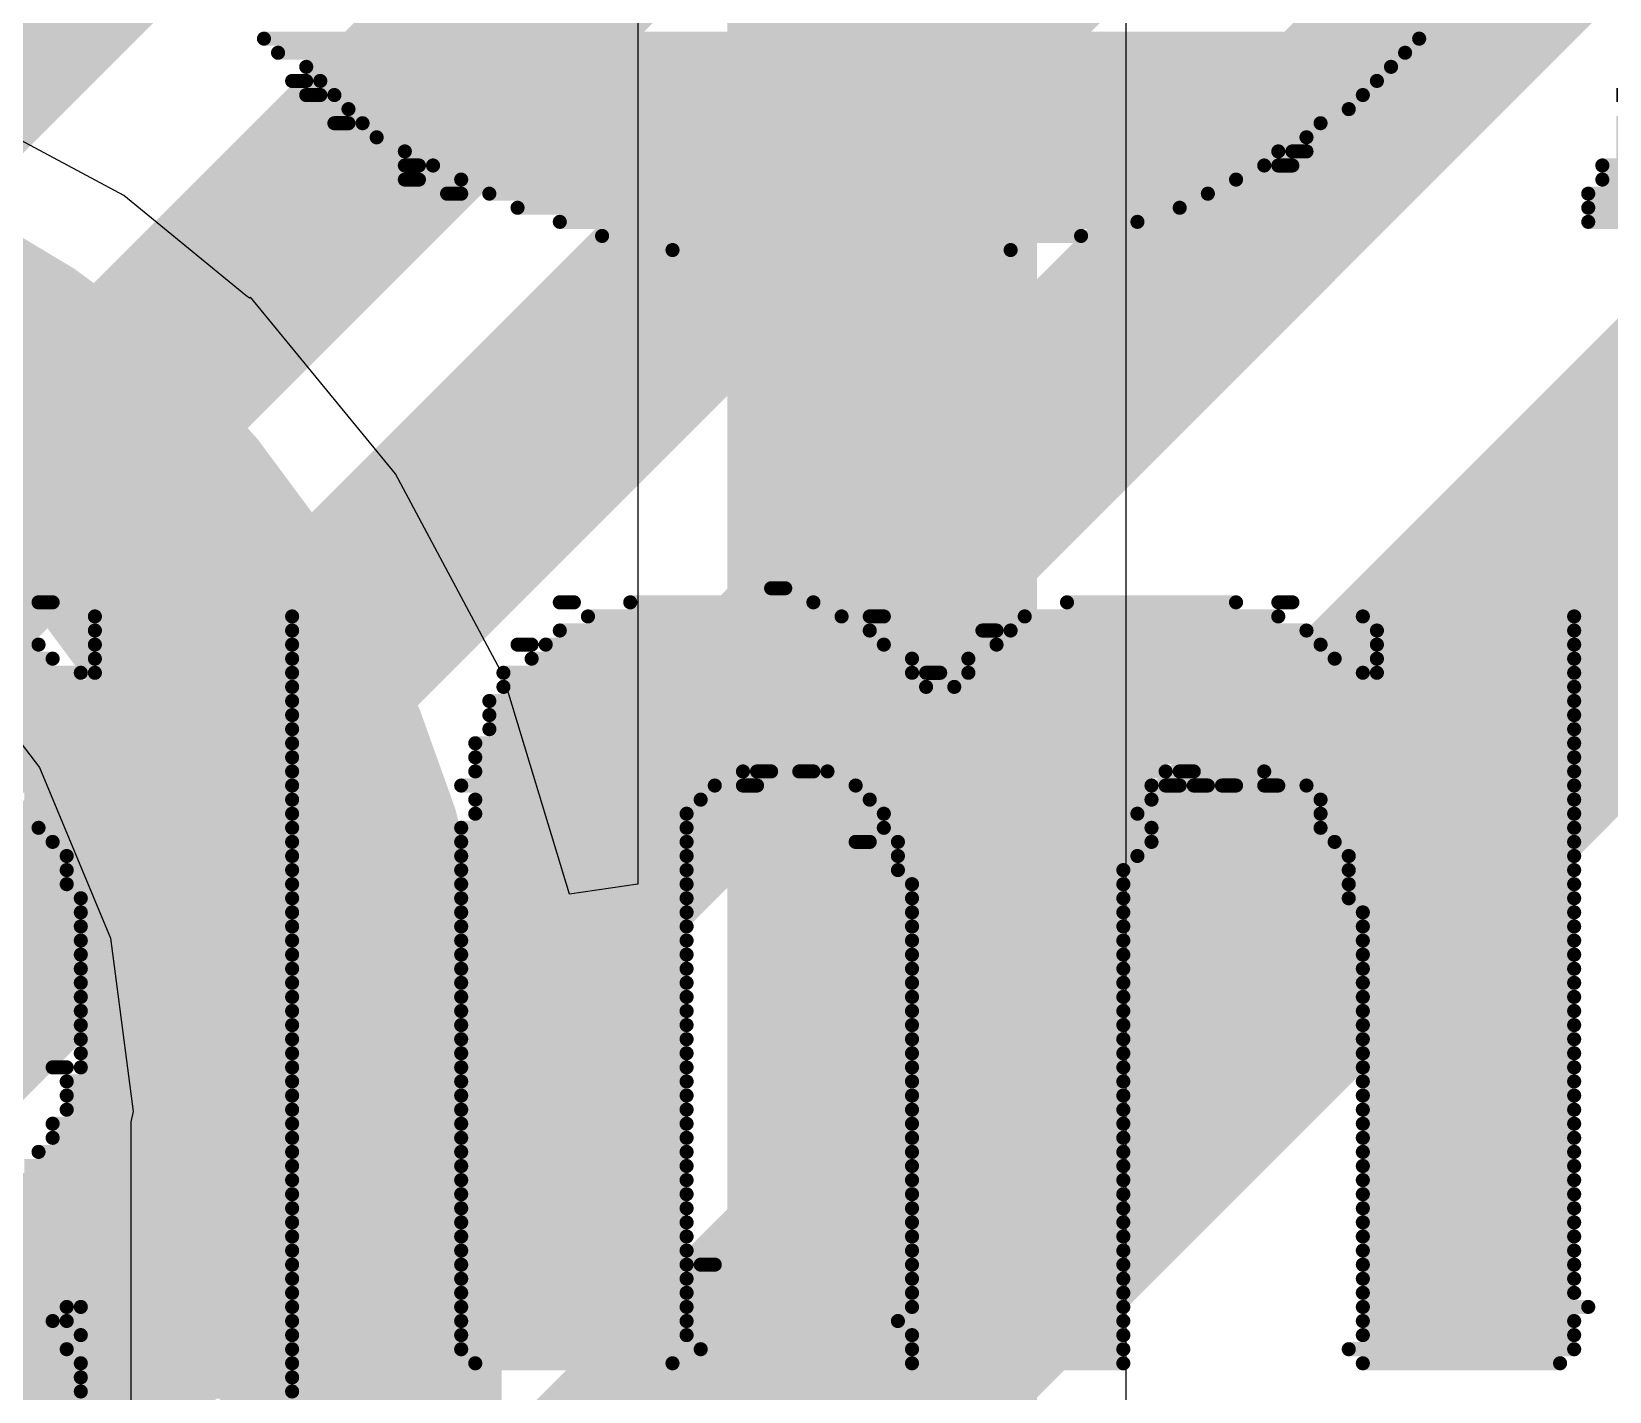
# Model space of a CAD drawing. Header units: inches. Extents: x -0.9 to 13.3, y -2.2 to 2.7.
# Drawn here: x 0.9619 to 1.0739, y -0.496 to -0.3995 of the extents above; entities that cross this region are included whole.
import ezdxf

# ---------------------------------------------------------------- set-up
doc = ezdxf.new("R2010")
doc.units = ezdxf.units.IN
doc.header["$MEASUREMENT"] = 0
for name, color, linetype in [('Board Outline', 216, 'Continuous'), ('Bottom Layer', 5, 'Continuous'), ('Bottom Overlay', 54, 'Continuous'), ('Dimension', 6, 'Continuous'), ('Top Layer', 1, 'Continuous')]:
    doc.layers.add(name, color=color, linetype=linetype)

msp = doc.modelspace()

# ---------------------------------------------------------------- linework, layer by layer
at = {"layer": 'Board Outline', "const_width": 0.01}
msp.add_lwpolyline([(1.99867, 0.21567, -1.122171), (-0.01159, -1.51329)], format="xyb", dxfattribs=at)
at = {"layer": 'Bottom Layer'}
for points, const_width in [([(0.70852, -0.6858), (1.20009, -0.19424)], 0.015), ([(0.83381, -0.52506), (1.16426, -0.19461)], 0.015), ([(0.75238, -0.67369), (1.19605, -0.23002)], 0.015), ([(0.81257, -0.64843), (1.19717, -0.26382)], 0.015), ([(0.85663, -0.65544), (1.23373, -0.27834)], 0.025)]:
    msp.add_lwpolyline(points, dxfattribs=dict(at, const_width=const_width))
at = {"layer": 'Bottom Overlay', "const_width": 0.001}
for points in [[(0.9784, -0.40005), (1.0604, -0.40005)], [(0.9794, -0.40105), (1.0594, -0.40105)], [(0.9814, -0.40205), (1.0584, -0.40205)], [(0.9804, -0.40305), (0.9814, -0.40305)], [(0.9824, -0.40305), (1.0574, -0.40305)], [(0.9814, -0.40405), (0.9824, -0.40405)], [(0.9834, -0.40405), (1.0564, -0.40405)], [(1.0744, -0.40405), (1.0754, -0.40405)], [(0.9844, -0.40505), (1.0554, -0.40505)], [(0.9834, -0.40605), (0.9844, -0.40605)], [(0.9854, -0.40605), (1.0534, -0.40605)], [(0.9864, -0.40705), (1.0524, -0.40705)], [(1.0744, -0.40605), (1.1214, -0.40605)], [(1.0744, -0.40705), (1.1194, -0.40705)], [(0.9884, -0.40805), (1.0504, -0.40805)], [(1.0514, -0.40805), (1.0524, -0.40805)], [(1.0744, -0.40805), (1.1194, -0.40805)], [(0.9884, -0.40905), (0.9894, -0.40905)], [(0.9904, -0.40905), (1.0494, -0.40905)], [(1.0504, -0.40905), (1.0514, -0.40905)], [(1.0734, -0.40905), (1.1184, -0.40905)], [(0.9884, -0.41005), (0.9894, -0.41005)], [(0.9924, -0.41005), (1.0474, -0.41005)], [(1.0734, -0.41005), (1.1194, -0.41005)], [(0.9914, -0.41105), (0.9924, -0.41105)], [(0.9944, -0.41105), (1.0454, -0.41105)], [(1.0724, -0.41105), (1.1174, -0.41105)], [(0.9964, -0.41205), (1.0434, -0.41205)], [(1.0724, -0.41205), (1.1174, -0.41205)], [(0.9994, -0.41305), (1.0404, -0.41305)], [(1.0724, -0.41305), (1.1164, -0.41305)], [(1.0024, -0.41405), (1.0364, -0.41405)], [(1.0074, -0.41505), (1.0314, -0.41505)], [(1.0144, -0.43905), (1.0154, -0.43905)], [(0.9624, -0.44005), (0.9634, -0.44005)], [(0.9994, -0.44005), (1.0004, -0.44005)], [(1.0044, -0.44005), (1.0174, -0.44005)], [(1.0354, -0.44005), (1.0474, -0.44005)], [(1.0504, -0.44005), (1.0514, -0.44005)], [(0.9664, -0.44105), (0.9804, -0.44105)], [(1.0014, -0.44105), (1.0194, -0.44105)], [(1.0214, -0.44105), (1.0224, -0.44105)], [(1.0324, -0.44105), (1.0504, -0.44105)], [(1.0564, -0.44105), (1.0714, -0.44105)], [(0.9664, -0.44205), (0.9804, -0.44205)], [(0.9994, -0.44205), (1.0214, -0.44205)], [(1.0294, -0.44205), (1.0304, -0.44205)], [(1.0314, -0.44205), (1.0524, -0.44205)], [(1.0574, -0.44205), (1.0714, -0.44205)], [(0.9384, -0.44305), (0.9624, -0.44305)], [(0.9664, -0.44305), (0.9804, -0.44305)], [(0.9964, -0.44305), (0.9974, -0.44305)], [(0.9984, -0.44305), (1.0224, -0.44305)], [(1.0304, -0.44305), (1.0534, -0.44305)], [(1.0574, -0.44305), (1.0714, -0.44305)], [(0.9364, -0.44505), (0.9654, -0.44505)], [(0.9374, -0.44405), (0.9634, -0.44405)], [(0.9664, -0.44405), (0.9804, -0.44405)], [(0.9664, -0.44505), (0.9804, -0.44505)], [(0.9954, -0.44505), (1.0244, -0.44505)], [(0.9974, -0.44405), (1.0244, -0.44405)], [(1.0254, -0.44505), (1.0264, -0.44505)], [(1.0284, -0.44405), (1.0544, -0.44405)], [(1.0284, -0.44505), (1.0564, -0.44505)], [(1.0574, -0.44405), (1.0714, -0.44405)], [(1.0574, -0.44505), (1.0714, -0.44505)], [(0.9354, -0.44605), (0.9804, -0.44605)], [(0.9954, -0.44605), (1.0254, -0.44605)], [(1.0274, -0.44605), (1.0714, -0.44605)], [(0.9344, -0.44705), (0.9804, -0.44705)], [(0.9944, -0.44705), (1.0714, -0.44705)], [(0.9334, -0.44805), (0.9804, -0.44805)], [(0.9944, -0.44805), (1.0714, -0.44805)], [(0.9324, -0.44905), (0.9804, -0.44905)], [(0.9944, -0.44905), (1.0714, -0.44905)], [(0.9324, -0.45005), (0.9804, -0.45005)], [(0.9934, -0.45005), (1.0714, -0.45005)], [(0.9314, -0.45105), (0.9804, -0.45105)], [(0.9934, -0.45105), (1.0714, -0.45105)], [(0.9574, -0.45205), (0.9804, -0.45205)], [(0.9934, -0.45205), (1.0124, -0.45205)], [(1.0134, -0.45205), (1.0144, -0.45205)], [(1.0164, -0.45205), (1.0174, -0.45205)], [(1.0184, -0.45205), (1.0424, -0.45205)], [(1.0434, -0.45205), (1.0444, -0.45205)], [(1.0494, -0.45205), (1.0714, -0.45205)], [(0.9594, -0.45305), (0.9804, -0.45305)], [(0.9614, -0.45405), (0.9804, -0.45405)], [(0.9924, -0.45305), (1.0104, -0.45305)], [(0.9934, -0.45405), (1.0094, -0.45405)], [(1.0124, -0.45305), (1.0134, -0.45305)], [(1.0204, -0.45305), (1.0414, -0.45305)], [(1.0214, -0.45405), (1.0414, -0.45405)], [(1.0424, -0.45305), (1.0434, -0.45305)], [(1.0444, -0.45305), (1.0454, -0.45305)], [(1.0464, -0.45305), (1.0474, -0.45305)], [(1.0494, -0.45305), (1.0504, -0.45305)], [(1.0524, -0.45305), (1.0714, -0.45305)], [(1.0534, -0.45405), (1.0714, -0.45405)], [(0.9614, -0.45505), (0.9804, -0.45505)], [(0.9934, -0.45505), (1.0084, -0.45505)], [(1.0224, -0.45505), (1.0404, -0.45505)], [(1.0534, -0.45505), (1.0714, -0.45505)], [(0.9624, -0.45605), (0.9804, -0.45605)], [(0.9924, -0.45605), (1.0084, -0.45605)], [(1.0224, -0.45605), (1.0414, -0.45605)], [(1.0534, -0.45605), (1.0714, -0.45605)], [(0.9634, -0.45705), (0.9804, -0.45705)], [(0.9924, -0.45705), (1.0084, -0.45705)], [(1.0204, -0.45705), (1.0214, -0.45705)], [(1.0234, -0.45705), (1.0414, -0.45705)], [(1.0544, -0.45705), (1.0714, -0.45705)], [(0.9644, -0.45805), (0.9804, -0.45805)], [(0.9924, -0.45805), (1.0084, -0.45805)], [(1.0234, -0.45805), (1.0404, -0.45805)], [(1.0554, -0.45805), (1.0714, -0.45805)], [(0.9644, -0.45905), (0.9804, -0.45905)], [(0.9924, -0.45905), (1.0084, -0.45905)], [(1.0234, -0.45905), (1.0394, -0.45905)], [(1.0554, -0.45905), (1.0714, -0.45905)], [(0.9644, -0.46005), (0.9804, -0.46005)], [(0.9924, -0.46005), (1.0084, -0.46005)], [(1.0244, -0.46005), (1.0394, -0.46005)], [(1.0554, -0.46005), (1.0714, -0.46005)], [(0.9654, -0.46105), (0.9804, -0.46105)], [(0.9924, -0.46105), (1.0084, -0.46105)], [(1.0244, -0.46105), (1.0394, -0.46105)], [(1.0554, -0.46105), (1.0714, -0.46105)], [(0.9654, -0.46205), (0.9804, -0.46205)], [(0.9654, -0.46305), (0.9804, -0.46305)], [(0.9924, -0.46205), (1.0084, -0.46205)], [(0.9924, -0.46305), (1.0084, -0.46305)], [(1.0244, -0.46205), (1.0394, -0.46205)], [(1.0244, -0.46305), (1.0394, -0.46305)], [(1.0564, -0.46205), (1.0714, -0.46205)], [(1.0564, -0.46305), (1.0714, -0.46305)], [(0.9654, -0.46405), (0.9804, -0.46405)], [(0.9924, -0.46405), (1.0084, -0.46405)], [(1.0244, -0.46405), (1.0394, -0.46405)], [(1.0564, -0.46405), (1.0714, -0.46405)], [(0.9654, -0.46505), (0.9804, -0.46505)], [(0.9924, -0.46505), (1.0084, -0.46505)], [(1.0244, -0.46505), (1.0394, -0.46505)], [(1.0564, -0.46505), (1.0714, -0.46505)], [(0.9654, -0.46605), (0.9804, -0.46605)], [(0.9924, -0.46605), (1.0084, -0.46605)], [(1.0244, -0.46605), (1.0394, -0.46605)], [(1.0564, -0.46605), (1.0714, -0.46605)], [(0.9654, -0.46705), (0.9804, -0.46705)], [(0.9924, -0.46705), (1.0084, -0.46705)], [(1.0244, -0.46705), (1.0394, -0.46705)], [(1.0564, -0.46705), (1.0714, -0.46705)], [(0.9654, -0.46805), (0.9804, -0.46805)], [(0.9924, -0.46805), (1.0084, -0.46805)], [(1.0244, -0.46805), (1.0394, -0.46805)], [(1.0564, -0.46805), (1.0714, -0.46805)], [(0.9654, -0.46905), (0.9804, -0.46905)], [(0.9924, -0.46905), (1.0084, -0.46905)], [(1.0244, -0.46905), (1.0394, -0.46905)], [(1.0564, -0.46905), (1.0714, -0.46905)], [(0.9654, -0.47005), (0.9804, -0.47005)], [(0.9924, -0.47005), (1.0084, -0.47005)], [(1.0244, -0.47005), (1.0394, -0.47005)], [(1.0564, -0.47005), (1.0714, -0.47005)], [(0.9654, -0.47105), (0.9804, -0.47105)], [(0.9924, -0.47105), (1.0084, -0.47105)], [(1.0244, -0.47105), (1.0394, -0.47105)], [(1.0564, -0.47105), (1.0714, -0.47105)], [(0.9634, -0.47305), (0.9644, -0.47305)], [(0.9654, -0.47205), (0.9804, -0.47205)], [(0.9654, -0.47305), (0.9804, -0.47305)], [(0.9924, -0.47205), (1.0084, -0.47205)], [(0.9924, -0.47305), (1.0084, -0.47305)], [(1.0244, -0.47205), (1.0394, -0.47205)], [(1.0244, -0.47305), (1.0394, -0.47305)], [(1.0564, -0.47205), (1.0714, -0.47205)], [(1.0564, -0.47305), (1.0714, -0.47305)], [(0.9644, -0.47405), (0.9804, -0.47405)], [(0.9924, -0.47405), (1.0084, -0.47405)], [(1.0244, -0.47405), (1.0394, -0.47405)], [(1.0564, -0.47405), (1.0714, -0.47405)], [(0.9644, -0.47505), (0.9804, -0.47505)], [(0.9924, -0.47505), (1.0084, -0.47505)], [(1.0244, -0.47505), (1.0394, -0.47505)], [(1.0564, -0.47505), (1.0714, -0.47505)], [(0.9644, -0.47605), (0.9804, -0.47605)], [(0.9924, -0.47605), (1.0084, -0.47605)], [(1.0244, -0.47605), (1.0394, -0.47605)], [(1.0564, -0.47605), (1.0714, -0.47605)], [(0.9634, -0.47705), (0.9804, -0.47705)], [(0.9924, -0.47705), (1.0084, -0.47705)], [(1.0244, -0.47705), (1.0394, -0.47705)], [(1.0564, -0.47705), (1.0714, -0.47705)], [(0.9634, -0.47805), (0.9804, -0.47805)], [(0.9924, -0.47805), (1.0084, -0.47805)], [(1.0244, -0.47805), (1.0394, -0.47805)], [(1.0564, -0.47805), (1.0714, -0.47805)], [(0.9624, -0.47905), (0.9804, -0.47905)], [(0.9924, -0.47905), (1.0084, -0.47905)], [(1.0244, -0.47905), (1.0394, -0.47905)], [(1.0564, -0.47905), (1.0714, -0.47905)], [(0.9614, -0.48005), (0.9804, -0.48005)], [(0.9924, -0.48005), (1.0084, -0.48005)], [(1.0244, -0.48005), (1.0394, -0.48005)], [(1.0564, -0.48005), (1.0714, -0.48005)], [(0.9584, -0.48205), (0.9804, -0.48205)], [(0.9604, -0.48105), (0.9804, -0.48105)], [(0.9924, -0.48105), (1.0084, -0.48105)], [(0.9924, -0.48205), (1.0084, -0.48205)], [(1.0244, -0.48105), (1.0394, -0.48105)], [(1.0244, -0.48205), (1.0394, -0.48205)], [(1.0564, -0.48105), (1.0714, -0.48105)], [(1.0564, -0.48205), (1.0714, -0.48205)], [(0.9314, -0.48305), (0.9804, -0.48305)], [(0.9924, -0.48305), (1.0084, -0.48305)], [(1.0244, -0.48305), (1.0394, -0.48305)], [(1.0564, -0.48305), (1.0714, -0.48305)], [(0.9324, -0.48405), (0.9804, -0.48405)], [(0.9924, -0.48405), (1.0084, -0.48405)], [(1.0244, -0.48405), (1.0394, -0.48405)], [(1.0564, -0.48405), (1.0714, -0.48405)], [(0.9324, -0.48505), (0.9804, -0.48505)], [(0.9924, -0.48505), (1.0084, -0.48505)], [(1.0244, -0.48505), (1.0394, -0.48505)], [(1.0564, -0.48505), (1.0714, -0.48505)], [(0.9334, -0.48605), (0.9804, -0.48605)], [(0.9924, -0.48605), (1.0084, -0.48605)], [(1.0244, -0.48605), (1.0394, -0.48605)], [(1.0564, -0.48605), (1.0714, -0.48605)], [(0.9334, -0.48705), (0.9804, -0.48705)], [(0.9924, -0.48705), (1.0084, -0.48705)], [(1.0094, -0.48705), (1.0104, -0.48705)], [(1.0244, -0.48705), (1.0394, -0.48705)], [(1.0564, -0.48705), (1.0714, -0.48705)], [(0.9344, -0.48805), (0.9804, -0.48805)], [(0.9924, -0.48805), (1.0084, -0.48805)], [(1.0244, -0.48805), (1.0394, -0.48805)], [(1.0564, -0.48805), (1.0714, -0.48805)], [(0.9364, -0.48905), (0.9804, -0.48905)], [(0.9924, -0.48905), (1.0084, -0.48905)], [(1.0244, -0.48905), (1.0394, -0.48905)], [(1.0564, -0.48905), (1.0714, -0.48905)], [(0.9354, -0.49005), (0.9644, -0.49005)], [(0.9384, -0.49105), (0.9634, -0.49105)], [(0.9644, -0.49105), (0.9804, -0.49105)], [(0.9654, -0.49005), (0.9804, -0.49005)], [(0.9924, -0.49005), (1.0084, -0.49005)], [(0.9924, -0.49105), (1.0084, -0.49105)], [(1.0234, -0.49105), (1.0394, -0.49105)], [(1.0244, -0.49005), (1.0394, -0.49005)], [(1.0564, -0.49005), (1.0724, -0.49005)], [(1.0564, -0.49105), (1.0714, -0.49105)], [(0.9654, -0.49205), (0.9804, -0.49205)], [(0.9924, -0.49205), (1.0084, -0.49205)], [(1.0244, -0.49205), (1.0394, -0.49205)], [(1.0564, -0.49205), (1.0714, -0.49205)], [(0.9644, -0.49305), (0.9804, -0.49305)], [(0.9924, -0.49305), (1.0094, -0.49305)], [(1.0244, -0.49305), (1.0394, -0.49305)], [(1.0554, -0.49305), (1.0714, -0.49305)], [(0.9654, -0.49405), (0.9804, -0.49405)], [(0.9934, -0.49405), (1.0074, -0.49405)], [(1.0244, -0.49405), (1.0394, -0.49405)], [(1.0564, -0.49405), (1.0704, -0.49405)], [(0.9654, -0.49505), (0.9804, -0.49505)], [(0.9654, -0.49605), (0.9804, -0.49605)]]:
    msp.add_lwpolyline(points, dxfattribs=at)
at = {"layer": 'Bottom Overlay', "const_width": 0.0005}
for points in [[(0.97815, -0.40005, 1), (0.97865, -0.40005, 1)], [(1.06015, -0.40005, 1), (1.06065, -0.40005, 1)], [(0.97915, -0.40105, 1), (0.97965, -0.40105, 1)], [(1.05915, -0.40105, 1), (1.05965, -0.40105, 1)], [(0.98115, -0.40205, 1), (0.98165, -0.40205, 1)], [(1.05815, -0.40205, 1), (1.05865, -0.40205, 1)], [(0.98015, -0.40305, 1), (0.98065, -0.40305, 1)], [(0.98115, -0.40305, 1), (0.98165, -0.40305, 1)], [(0.98215, -0.40305, 1), (0.98265, -0.40305, 1)], [(1.05715, -0.40305, 1), (1.05765, -0.40305, 1)], [(0.98115, -0.40405, 1), (0.98165, -0.40405, 1)], [(0.98215, -0.40405, 1), (0.98265, -0.40405, 1)], [(0.98315, -0.40405, 1), (0.98365, -0.40405, 1)], [(1.05615, -0.40405, 1), (1.05665, -0.40405, 1)], [(0.98415, -0.40505, 1), (0.98465, -0.40505, 1)], [(1.05515, -0.40505, 1), (1.05565, -0.40505, 1)], [(0.98315, -0.40605, 1), (0.98365, -0.40605, 1)], [(0.98415, -0.40605, 1), (0.98465, -0.40605, 1)], [(0.98515, -0.40605, 1), (0.98565, -0.40605, 1)], [(0.98615, -0.40705, 1), (0.98665, -0.40705, 1)], [(1.05215, -0.40705, 1), (1.05265, -0.40705, 1)], [(1.05315, -0.40605, 1), (1.05365, -0.40605, 1)], [(0.98815, -0.40805, 1), (0.98865, -0.40805, 1)], [(1.05015, -0.40805, 1), (1.05065, -0.40805, 1)], [(1.05115, -0.40805, 1), (1.05165, -0.40805, 1)], [(1.05215, -0.40805, 1), (1.05265, -0.40805, 1)], [(0.98815, -0.40905, 1), (0.98865, -0.40905, 1)], [(0.98915, -0.40905, 1), (0.98965, -0.40905, 1)], [(0.99015, -0.40905, 1), (0.99065, -0.40905, 1)], [(1.04915, -0.40905, 1), (1.04965, -0.40905, 1)], [(1.05015, -0.40905, 1), (1.05065, -0.40905, 1)], [(1.05115, -0.40905, 1), (1.05165, -0.40905, 1)], [(1.07315, -0.40905, 1), (1.07365, -0.40905, 1)], [(0.98815, -0.41005, 1), (0.98865, -0.41005, 1)], [(0.98915, -0.41005, 1), (0.98965, -0.41005, 1)], [(0.99215, -0.41005, 1), (0.99265, -0.41005, 1)], [(1.04715, -0.41005, 1), (1.04765, -0.41005, 1)], [(1.07315, -0.41005, 1), (1.07365, -0.41005, 1)], [(0.99115, -0.41105, 1), (0.99165, -0.41105, 1)], [(0.99215, -0.41105, 1), (0.99265, -0.41105, 1)], [(0.99415, -0.41105, 1), (0.99465, -0.41105, 1)], [(1.04515, -0.41105, 1), (1.04565, -0.41105, 1)], [(1.07215, -0.41105, 1), (1.07265, -0.41105, 1)], [(0.99615, -0.41205, 1), (0.99665, -0.41205, 1)], [(1.04315, -0.41205, 1), (1.04365, -0.41205, 1)], [(1.07215, -0.41205, 1), (1.07265, -0.41205, 1)], [(0.99915, -0.41305, 1), (0.99965, -0.41305, 1)], [(1.04015, -0.41305, 1), (1.04065, -0.41305, 1)], [(1.07215, -0.41305, 1), (1.07265, -0.41305, 1)], [(1.00215, -0.41405, 1), (1.00265, -0.41405, 1)], [(1.03615, -0.41405, 1), (1.03665, -0.41405, 1)], [(1.00715, -0.41505, 1), (1.00765, -0.41505, 1)], [(1.03115, -0.41505, 1), (1.03165, -0.41505, 1)], [(1.01415, -0.43905, 1), (1.01465, -0.43905, 1)], [(1.01515, -0.43905, 1), (1.01565, -0.43905, 1)], [(0.96215, -0.44005, 1), (0.96265, -0.44005, 1)], [(0.96315, -0.44005, 1), (0.96365, -0.44005, 1)], [(0.99915, -0.44005, 1), (0.99965, -0.44005, 1)], [(1.00015, -0.44005, 1), (1.00065, -0.44005, 1)], [(1.00415, -0.44005, 1), (1.00465, -0.44005, 1)], [(1.01715, -0.44005, 1), (1.01765, -0.44005, 1)], [(1.03515, -0.44005, 1), (1.03565, -0.44005, 1)], [(1.04715, -0.44005, 1), (1.04765, -0.44005, 1)], [(1.05015, -0.44005, 1), (1.05065, -0.44005, 1)], [(1.05115, -0.44005, 1), (1.05165, -0.44005, 1)], [(0.96615, -0.44105, 1), (0.96665, -0.44105, 1)], [(0.98015, -0.44105, 1), (0.98065, -0.44105, 1)], [(1.00115, -0.44105, 1), (1.00165, -0.44105, 1)], [(1.01915, -0.44105, 1), (1.01965, -0.44105, 1)], [(1.02115, -0.44105, 1), (1.02165, -0.44105, 1)], [(1.02215, -0.44105, 1), (1.02265, -0.44105, 1)], [(1.03215, -0.44105, 1), (1.03265, -0.44105, 1)], [(1.05015, -0.44105, 1), (1.05065, -0.44105, 1)], [(1.05615, -0.44105, 1), (1.05665, -0.44105, 1)], [(1.07115, -0.44105, 1), (1.07165, -0.44105, 1)], [(0.96615, -0.44205, 1), (0.96665, -0.44205, 1)], [(0.98015, -0.44205, 1), (0.98065, -0.44205, 1)], [(0.99915, -0.44205, 1), (0.99965, -0.44205, 1)], [(1.02115, -0.44205, 1), (1.02165, -0.44205, 1)], [(1.02915, -0.44205, 1), (1.02965, -0.44205, 1)], [(1.03015, -0.44205, 1), (1.03065, -0.44205, 1)], [(1.03115, -0.44205, 1), (1.03165, -0.44205, 1)], [(1.05215, -0.44205, 1), (1.05265, -0.44205, 1)], [(1.05715, -0.44205, 1), (1.05765, -0.44205, 1)], [(1.07115, -0.44205, 1), (1.07165, -0.44205, 1)], [(0.96215, -0.44305, 1), (0.96265, -0.44305, 1)], [(0.96615, -0.44305, 1), (0.96665, -0.44305, 1)], [(0.98015, -0.44305, 1), (0.98065, -0.44305, 1)], [(0.99615, -0.44305, 1), (0.99665, -0.44305, 1)], [(0.99715, -0.44305, 1), (0.99765, -0.44305, 1)], [(0.99815, -0.44305, 1), (0.99865, -0.44305, 1)], [(1.02215, -0.44305, 1), (1.02265, -0.44305, 1)], [(1.03015, -0.44305, 1), (1.03065, -0.44305, 1)], [(1.05315, -0.44305, 1), (1.05365, -0.44305, 1)], [(1.05715, -0.44305, 1), (1.05765, -0.44305, 1)], [(1.07115, -0.44305, 1), (1.07165, -0.44305, 1)], [(0.96315, -0.44405, 1), (0.96365, -0.44405, 1)], [(0.96515, -0.44505, 1), (0.96565, -0.44505, 1)], [(0.96615, -0.44405, 1), (0.96665, -0.44405, 1)], [(0.96615, -0.44505, 1), (0.96665, -0.44505, 1)], [(0.98015, -0.44405, 1), (0.98065, -0.44405, 1)], [(0.98015, -0.44505, 1), (0.98065, -0.44505, 1)], [(0.99515, -0.44505, 1), (0.99565, -0.44505, 1)], [(0.99715, -0.44405, 1), (0.99765, -0.44405, 1)], [(1.02415, -0.44405, 1), (1.02465, -0.44405, 1)], [(1.02415, -0.44505, 1), (1.02465, -0.44505, 1)], [(1.02515, -0.44505, 1), (1.02565, -0.44505, 1)], [(1.02615, -0.44505, 1), (1.02665, -0.44505, 1)], [(1.02815, -0.44405, 1), (1.02865, -0.44405, 1)], [(1.02815, -0.44505, 1), (1.02865, -0.44505, 1)], [(1.05415, -0.44405, 1), (1.05465, -0.44405, 1)], [(1.05615, -0.44505, 1), (1.05665, -0.44505, 1)], [(1.05715, -0.44405, 1), (1.05765, -0.44405, 1)], [(1.05715, -0.44505, 1), (1.05765, -0.44505, 1)], [(1.07115, -0.44405, 1), (1.07165, -0.44405, 1)], [(1.07115, -0.44505, 1), (1.07165, -0.44505, 1)], [(0.98015, -0.44605, 1), (0.98065, -0.44605, 1)], [(0.99515, -0.44605, 1), (0.99565, -0.44605, 1)], [(1.02515, -0.44605, 1), (1.02565, -0.44605, 1)], [(1.02715, -0.44605, 1), (1.02765, -0.44605, 1)], [(1.07115, -0.44605, 1), (1.07165, -0.44605, 1)], [(0.98015, -0.44705, 1), (0.98065, -0.44705, 1)], [(0.99415, -0.44705, 1), (0.99465, -0.44705, 1)], [(1.07115, -0.44705, 1), (1.07165, -0.44705, 1)], [(0.98015, -0.44805, 1), (0.98065, -0.44805, 1)], [(0.99415, -0.44805, 1), (0.99465, -0.44805, 1)], [(1.07115, -0.44805, 1), (1.07165, -0.44805, 1)], [(0.98015, -0.44905, 1), (0.98065, -0.44905, 1)], [(0.99415, -0.44905, 1), (0.99465, -0.44905, 1)], [(1.07115, -0.44905, 1), (1.07165, -0.44905, 1)], [(0.98015, -0.45005, 1), (0.98065, -0.45005, 1)], [(0.99315, -0.45005, 1), (0.99365, -0.45005, 1)], [(1.07115, -0.45005, 1), (1.07165, -0.45005, 1)], [(0.98015, -0.45105, 1), (0.98065, -0.45105, 1)], [(0.99315, -0.45105, 1), (0.99365, -0.45105, 1)], [(1.07115, -0.45105, 1), (1.07165, -0.45105, 1)], [(0.98015, -0.45205, 1), (0.98065, -0.45205, 1)], [(0.99315, -0.45205, 1), (0.99365, -0.45205, 1)], [(1.01215, -0.45205, 1), (1.01265, -0.45205, 1)], [(1.01315, -0.45205, 1), (1.01365, -0.45205, 1)], [(1.01415, -0.45205, 1), (1.01465, -0.45205, 1)], [(1.01615, -0.45205, 1), (1.01665, -0.45205, 1)], [(1.01715, -0.45205, 1), (1.01765, -0.45205, 1)], [(1.01815, -0.45205, 1), (1.01865, -0.45205, 1)], [(1.04215, -0.45205, 1), (1.04265, -0.45205, 1)], [(1.04315, -0.45205, 1), (1.04365, -0.45205, 1)], [(1.04415, -0.45205, 1), (1.04465, -0.45205, 1)], [(1.04915, -0.45205, 1), (1.04965, -0.45205, 1)], [(1.07115, -0.45205, 1), (1.07165, -0.45205, 1)], [(0.98015, -0.45305, 1), (0.98065, -0.45305, 1)], [(0.98015, -0.45405, 1), (0.98065, -0.45405, 1)], [(0.99215, -0.45305, 1), (0.99265, -0.45305, 1)], [(0.99315, -0.45405, 1), (0.99365, -0.45405, 1)], [(1.00915, -0.45405, 1), (1.00965, -0.45405, 1)], [(1.01015, -0.45305, 1), (1.01065, -0.45305, 1)], [(1.01215, -0.45305, 1), (1.01265, -0.45305, 1)], [(1.01315, -0.45305, 1), (1.01365, -0.45305, 1)], [(1.02015, -0.45305, 1), (1.02065, -0.45305, 1)], [(1.02115, -0.45405, 1), (1.02165, -0.45405, 1)], [(1.04115, -0.45305, 1), (1.04165, -0.45305, 1)], [(1.04115, -0.45405, 1), (1.04165, -0.45405, 1)], [(1.04215, -0.45305, 1), (1.04265, -0.45305, 1)], [(1.04315, -0.45305, 1), (1.04365, -0.45305, 1)], [(1.04415, -0.45305, 1), (1.04465, -0.45305, 1)], [(1.04515, -0.45305, 1), (1.04565, -0.45305, 1)], [(1.04615, -0.45305, 1), (1.04665, -0.45305, 1)], [(1.04715, -0.45305, 1), (1.04765, -0.45305, 1)], [(1.04915, -0.45305, 1), (1.04965, -0.45305, 1)], [(1.05015, -0.45305, 1), (1.05065, -0.45305, 1)], [(1.05215, -0.45305, 1), (1.05265, -0.45305, 1)], [(1.05315, -0.45405, 1), (1.05365, -0.45405, 1)], [(1.07115, -0.45305, 1), (1.07165, -0.45305, 1)], [(1.07115, -0.45405, 1), (1.07165, -0.45405, 1)], [(0.98015, -0.45505, 1), (0.98065, -0.45505, 1)], [(0.99315, -0.45505, 1), (0.99365, -0.45505, 1)], [(1.00815, -0.45505, 1), (1.00865, -0.45505, 1)], [(1.02215, -0.45505, 1), (1.02265, -0.45505, 1)], [(1.04015, -0.45505, 1), (1.04065, -0.45505, 1)], [(1.05315, -0.45505, 1), (1.05365, -0.45505, 1)], [(1.07115, -0.45505, 1), (1.07165, -0.45505, 1)], [(0.96215, -0.45605, 1), (0.96265, -0.45605, 1)], [(0.98015, -0.45605, 1), (0.98065, -0.45605, 1)], [(0.99215, -0.45605, 1), (0.99265, -0.45605, 1)], [(1.00815, -0.45605, 1), (1.00865, -0.45605, 1)], [(1.02215, -0.45605, 1), (1.02265, -0.45605, 1)], [(1.04115, -0.45605, 1), (1.04165, -0.45605, 1)], [(1.05315, -0.45605, 1), (1.05365, -0.45605, 1)], [(1.07115, -0.45605, 1), (1.07165, -0.45605, 1)], [(0.96315, -0.45705, 1), (0.96365, -0.45705, 1)], [(0.98015, -0.45705, 1), (0.98065, -0.45705, 1)], [(0.99215, -0.45705, 1), (0.99265, -0.45705, 1)], [(1.00815, -0.45705, 1), (1.00865, -0.45705, 1)], [(1.02015, -0.45705, 1), (1.02065, -0.45705, 1)], [(1.02115, -0.45705, 1), (1.02165, -0.45705, 1)], [(1.02315, -0.45705, 1), (1.02365, -0.45705, 1)], [(1.04115, -0.45705, 1), (1.04165, -0.45705, 1)], [(1.05415, -0.45705, 1), (1.05465, -0.45705, 1)], [(1.07115, -0.45705, 1), (1.07165, -0.45705, 1)], [(0.96415, -0.45805, 1), (0.96465, -0.45805, 1)], [(0.98015, -0.45805, 1), (0.98065, -0.45805, 1)], [(0.99215, -0.45805, 1), (0.99265, -0.45805, 1)], [(1.00815, -0.45805, 1), (1.00865, -0.45805, 1)], [(1.02315, -0.45805, 1), (1.02365, -0.45805, 1)], [(1.04015, -0.45805, 1), (1.04065, -0.45805, 1)], [(1.05515, -0.45805, 1), (1.05565, -0.45805, 1)], [(1.07115, -0.45805, 1), (1.07165, -0.45805, 1)], [(0.96415, -0.45905, 1), (0.96465, -0.45905, 1)], [(0.98015, -0.45905, 1), (0.98065, -0.45905, 1)], [(0.99215, -0.45905, 1), (0.99265, -0.45905, 1)], [(1.00815, -0.45905, 1), (1.00865, -0.45905, 1)], [(1.02315, -0.45905, 1), (1.02365, -0.45905, 1)], [(1.03915, -0.45905, 1), (1.03965, -0.45905, 1)], [(1.05515, -0.45905, 1), (1.05565, -0.45905, 1)], [(1.07115, -0.45905, 1), (1.07165, -0.45905, 1)], [(0.96415, -0.46005, 1), (0.96465, -0.46005, 1)], [(0.98015, -0.46005, 1), (0.98065, -0.46005, 1)], [(0.99215, -0.46005, 1), (0.99265, -0.46005, 1)], [(1.00815, -0.46005, 1), (1.00865, -0.46005, 1)], [(1.02415, -0.46005, 1), (1.02465, -0.46005, 1)], [(1.03915, -0.46005, 1), (1.03965, -0.46005, 1)], [(1.05515, -0.46005, 1), (1.05565, -0.46005, 1)], [(1.07115, -0.46005, 1), (1.07165, -0.46005, 1)], [(0.96515, -0.46105, 1), (0.96565, -0.46105, 1)], [(0.98015, -0.46105, 1), (0.98065, -0.46105, 1)], [(0.99215, -0.46105, 1), (0.99265, -0.46105, 1)], [(1.00815, -0.46105, 1), (1.00865, -0.46105, 1)], [(1.02415, -0.46105, 1), (1.02465, -0.46105, 1)], [(1.03915, -0.46105, 1), (1.03965, -0.46105, 1)], [(1.05515, -0.46105, 1), (1.05565, -0.46105, 1)], [(1.07115, -0.46105, 1), (1.07165, -0.46105, 1)], [(0.96515, -0.46205, 1), (0.96565, -0.46205, 1)], [(0.96515, -0.46305, 1), (0.96565, -0.46305, 1)], [(0.98015, -0.46205, 1), (0.98065, -0.46205, 1)], [(0.98015, -0.46305, 1), (0.98065, -0.46305, 1)], [(0.99215, -0.46205, 1), (0.99265, -0.46205, 1)], [(0.99215, -0.46305, 1), (0.99265, -0.46305, 1)], [(1.00815, -0.46205, 1), (1.00865, -0.46205, 1)], [(1.00815, -0.46305, 1), (1.00865, -0.46305, 1)], [(1.02415, -0.46205, 1), (1.02465, -0.46205, 1)], [(1.02415, -0.46305, 1), (1.02465, -0.46305, 1)], [(1.03915, -0.46205, 1), (1.03965, -0.46205, 1)], [(1.03915, -0.46305, 1), (1.03965, -0.46305, 1)], [(1.05615, -0.46205, 1), (1.05665, -0.46205, 1)], [(1.05615, -0.46305, 1), (1.05665, -0.46305, 1)], [(1.07115, -0.46205, 1), (1.07165, -0.46205, 1)], [(1.07115, -0.46305, 1), (1.07165, -0.46305, 1)], [(0.96515, -0.46405, 1), (0.96565, -0.46405, 1)], [(0.98015, -0.46405, 1), (0.98065, -0.46405, 1)], [(0.99215, -0.46405, 1), (0.99265, -0.46405, 1)], [(1.00815, -0.46405, 1), (1.00865, -0.46405, 1)], [(1.02415, -0.46405, 1), (1.02465, -0.46405, 1)], [(1.03915, -0.46405, 1), (1.03965, -0.46405, 1)], [(1.05615, -0.46405, 1), (1.05665, -0.46405, 1)], [(1.07115, -0.46405, 1), (1.07165, -0.46405, 1)], [(0.96515, -0.46505, 1), (0.96565, -0.46505, 1)], [(0.98015, -0.46505, 1), (0.98065, -0.46505, 1)], [(0.99215, -0.46505, 1), (0.99265, -0.46505, 1)], [(1.00815, -0.46505, 1), (1.00865, -0.46505, 1)], [(1.02415, -0.46505, 1), (1.02465, -0.46505, 1)], [(1.03915, -0.46505, 1), (1.03965, -0.46505, 1)], [(1.05615, -0.46505, 1), (1.05665, -0.46505, 1)], [(1.07115, -0.46505, 1), (1.07165, -0.46505, 1)], [(0.96515, -0.46605, 1), (0.96565, -0.46605, 1)], [(0.98015, -0.46605, 1), (0.98065, -0.46605, 1)], [(0.99215, -0.46605, 1), (0.99265, -0.46605, 1)], [(1.00815, -0.46605, 1), (1.00865, -0.46605, 1)], [(1.02415, -0.46605, 1), (1.02465, -0.46605, 1)], [(1.03915, -0.46605, 1), (1.03965, -0.46605, 1)], [(1.05615, -0.46605, 1), (1.05665, -0.46605, 1)], [(1.07115, -0.46605, 1), (1.07165, -0.46605, 1)], [(0.96515, -0.46705, 1), (0.96565, -0.46705, 1)], [(0.98015, -0.46705, 1), (0.98065, -0.46705, 1)], [(0.99215, -0.46705, 1), (0.99265, -0.46705, 1)], [(1.00815, -0.46705, 1), (1.00865, -0.46705, 1)], [(1.02415, -0.46705, 1), (1.02465, -0.46705, 1)], [(1.03915, -0.46705, 1), (1.03965, -0.46705, 1)], [(1.05615, -0.46705, 1), (1.05665, -0.46705, 1)], [(1.07115, -0.46705, 1), (1.07165, -0.46705, 1)], [(0.96515, -0.46805, 1), (0.96565, -0.46805, 1)], [(0.98015, -0.46805, 1), (0.98065, -0.46805, 1)], [(0.99215, -0.46805, 1), (0.99265, -0.46805, 1)], [(1.00815, -0.46805, 1), (1.00865, -0.46805, 1)], [(1.02415, -0.46805, 1), (1.02465, -0.46805, 1)], [(1.03915, -0.46805, 1), (1.03965, -0.46805, 1)], [(1.05615, -0.46805, 1), (1.05665, -0.46805, 1)], [(1.07115, -0.46805, 1), (1.07165, -0.46805, 1)], [(0.96515, -0.46905, 1), (0.96565, -0.46905, 1)], [(0.98015, -0.46905, 1), (0.98065, -0.46905, 1)], [(0.99215, -0.46905, 1), (0.99265, -0.46905, 1)], [(1.00815, -0.46905, 1), (1.00865, -0.46905, 1)], [(1.02415, -0.46905, 1), (1.02465, -0.46905, 1)], [(1.03915, -0.46905, 1), (1.03965, -0.46905, 1)], [(1.05615, -0.46905, 1), (1.05665, -0.46905, 1)], [(1.07115, -0.46905, 1), (1.07165, -0.46905, 1)], [(0.96515, -0.47005, 1), (0.96565, -0.47005, 1)], [(0.98015, -0.47005, 1), (0.98065, -0.47005, 1)], [(0.99215, -0.47005, 1), (0.99265, -0.47005, 1)], [(1.00815, -0.47005, 1), (1.00865, -0.47005, 1)], [(1.02415, -0.47005, 1), (1.02465, -0.47005, 1)], [(1.03915, -0.47005, 1), (1.03965, -0.47005, 1)], [(1.05615, -0.47005, 1), (1.05665, -0.47005, 1)], [(1.07115, -0.47005, 1), (1.07165, -0.47005, 1)], [(0.96515, -0.47105, 1), (0.96565, -0.47105, 1)], [(0.98015, -0.47105, 1), (0.98065, -0.47105, 1)], [(0.99215, -0.47105, 1), (0.99265, -0.47105, 1)], [(1.00815, -0.47105, 1), (1.00865, -0.47105, 1)], [(1.02415, -0.47105, 1), (1.02465, -0.47105, 1)], [(1.03915, -0.47105, 1), (1.03965, -0.47105, 1)], [(1.05615, -0.47105, 1), (1.05665, -0.47105, 1)], [(1.07115, -0.47105, 1), (1.07165, -0.47105, 1)], [(0.96315, -0.47305, 1), (0.96365, -0.47305, 1)], [(0.96415, -0.47305, 1), (0.96465, -0.47305, 1)], [(0.96515, -0.47205, 1), (0.96565, -0.47205, 1)], [(0.96515, -0.47305, 1), (0.96565, -0.47305, 1)], [(0.98015, -0.47205, 1), (0.98065, -0.47205, 1)], [(0.98015, -0.47305, 1), (0.98065, -0.47305, 1)], [(0.99215, -0.47205, 1), (0.99265, -0.47205, 1)], [(0.99215, -0.47305, 1), (0.99265, -0.47305, 1)], [(1.00815, -0.47205, 1), (1.00865, -0.47205, 1)], [(1.00815, -0.47305, 1), (1.00865, -0.47305, 1)], [(1.02415, -0.47205, 1), (1.02465, -0.47205, 1)], [(1.02415, -0.47305, 1), (1.02465, -0.47305, 1)], [(1.03915, -0.47205, 1), (1.03965, -0.47205, 1)], [(1.03915, -0.47305, 1), (1.03965, -0.47305, 1)], [(1.05615, -0.47205, 1), (1.05665, -0.47205, 1)], [(1.05615, -0.47305, 1), (1.05665, -0.47305, 1)], [(1.07115, -0.47205, 1), (1.07165, -0.47205, 1)], [(1.07115, -0.47305, 1), (1.07165, -0.47305, 1)], [(0.96415, -0.47405, 1), (0.96465, -0.47405, 1)], [(0.98015, -0.47405, 1), (0.98065, -0.47405, 1)], [(0.99215, -0.47405, 1), (0.99265, -0.47405, 1)], [(1.00815, -0.47405, 1), (1.00865, -0.47405, 1)], [(1.02415, -0.47405, 1), (1.02465, -0.47405, 1)], [(1.03915, -0.47405, 1), (1.03965, -0.47405, 1)], [(1.05615, -0.47405, 1), (1.05665, -0.47405, 1)], [(1.07115, -0.47405, 1), (1.07165, -0.47405, 1)], [(0.96415, -0.47505, 1), (0.96465, -0.47505, 1)], [(0.98015, -0.47505, 1), (0.98065, -0.47505, 1)], [(0.99215, -0.47505, 1), (0.99265, -0.47505, 1)], [(1.00815, -0.47505, 1), (1.00865, -0.47505, 1)], [(1.02415, -0.47505, 1), (1.02465, -0.47505, 1)], [(1.03915, -0.47505, 1), (1.03965, -0.47505, 1)], [(1.05615, -0.47505, 1), (1.05665, -0.47505, 1)], [(1.07115, -0.47505, 1), (1.07165, -0.47505, 1)], [(0.96415, -0.47605, 1), (0.96465, -0.47605, 1)], [(0.98015, -0.47605, 1), (0.98065, -0.47605, 1)], [(0.99215, -0.47605, 1), (0.99265, -0.47605, 1)], [(1.00815, -0.47605, 1), (1.00865, -0.47605, 1)], [(1.02415, -0.47605, 1), (1.02465, -0.47605, 1)], [(1.03915, -0.47605, 1), (1.03965, -0.47605, 1)], [(1.05615, -0.47605, 1), (1.05665, -0.47605, 1)], [(1.07115, -0.47605, 1), (1.07165, -0.47605, 1)], [(0.96315, -0.47705, 1), (0.96365, -0.47705, 1)], [(0.98015, -0.47705, 1), (0.98065, -0.47705, 1)], [(0.99215, -0.47705, 1), (0.99265, -0.47705, 1)], [(1.00815, -0.47705, 1), (1.00865, -0.47705, 1)], [(1.02415, -0.47705, 1), (1.02465, -0.47705, 1)], [(1.03915, -0.47705, 1), (1.03965, -0.47705, 1)], [(1.05615, -0.47705, 1), (1.05665, -0.47705, 1)], [(1.07115, -0.47705, 1), (1.07165, -0.47705, 1)], [(0.96315, -0.47805, 1), (0.96365, -0.47805, 1)], [(0.98015, -0.47805, 1), (0.98065, -0.47805, 1)], [(0.99215, -0.47805, 1), (0.99265, -0.47805, 1)], [(1.00815, -0.47805, 1), (1.00865, -0.47805, 1)], [(1.02415, -0.47805, 1), (1.02465, -0.47805, 1)], [(1.03915, -0.47805, 1), (1.03965, -0.47805, 1)], [(1.05615, -0.47805, 1), (1.05665, -0.47805, 1)], [(1.07115, -0.47805, 1), (1.07165, -0.47805, 1)], [(0.96215, -0.47905, 1), (0.96265, -0.47905, 1)], [(0.98015, -0.47905, 1), (0.98065, -0.47905, 1)], [(0.99215, -0.47905, 1), (0.99265, -0.47905, 1)], [(1.00815, -0.47905, 1), (1.00865, -0.47905, 1)], [(1.02415, -0.47905, 1), (1.02465, -0.47905, 1)], [(1.03915, -0.47905, 1), (1.03965, -0.47905, 1)], [(1.05615, -0.47905, 1), (1.05665, -0.47905, 1)], [(1.07115, -0.47905, 1), (1.07165, -0.47905, 1)], [(0.98015, -0.48005, 1), (0.98065, -0.48005, 1)], [(0.99215, -0.48005, 1), (0.99265, -0.48005, 1)], [(1.00815, -0.48005, 1), (1.00865, -0.48005, 1)], [(1.02415, -0.48005, 1), (1.02465, -0.48005, 1)], [(1.03915, -0.48005, 1), (1.03965, -0.48005, 1)], [(1.05615, -0.48005, 1), (1.05665, -0.48005, 1)], [(1.07115, -0.48005, 1), (1.07165, -0.48005, 1)], [(0.98015, -0.48105, 1), (0.98065, -0.48105, 1)], [(0.98015, -0.48205, 1), (0.98065, -0.48205, 1)], [(0.99215, -0.48105, 1), (0.99265, -0.48105, 1)], [(0.99215, -0.48205, 1), (0.99265, -0.48205, 1)], [(1.00815, -0.48105, 1), (1.00865, -0.48105, 1)], [(1.00815, -0.48205, 1), (1.00865, -0.48205, 1)], [(1.02415, -0.48105, 1), (1.02465, -0.48105, 1)], [(1.02415, -0.48205, 1), (1.02465, -0.48205, 1)], [(1.03915, -0.48105, 1), (1.03965, -0.48105, 1)], [(1.03915, -0.48205, 1), (1.03965, -0.48205, 1)], [(1.05615, -0.48105, 1), (1.05665, -0.48105, 1)], [(1.05615, -0.48205, 1), (1.05665, -0.48205, 1)], [(1.07115, -0.48105, 1), (1.07165, -0.48105, 1)], [(1.07115, -0.48205, 1), (1.07165, -0.48205, 1)], [(0.98015, -0.48305, 1), (0.98065, -0.48305, 1)], [(0.99215, -0.48305, 1), (0.99265, -0.48305, 1)], [(1.00815, -0.48305, 1), (1.00865, -0.48305, 1)], [(1.02415, -0.48305, 1), (1.02465, -0.48305, 1)], [(1.03915, -0.48305, 1), (1.03965, -0.48305, 1)], [(1.05615, -0.48305, 1), (1.05665, -0.48305, 1)], [(1.07115, -0.48305, 1), (1.07165, -0.48305, 1)], [(0.98015, -0.48405, 1), (0.98065, -0.48405, 1)], [(0.99215, -0.48405, 1), (0.99265, -0.48405, 1)], [(1.00815, -0.48405, 1), (1.00865, -0.48405, 1)], [(1.02415, -0.48405, 1), (1.02465, -0.48405, 1)], [(1.03915, -0.48405, 1), (1.03965, -0.48405, 1)], [(1.05615, -0.48405, 1), (1.05665, -0.48405, 1)], [(1.07115, -0.48405, 1), (1.07165, -0.48405, 1)], [(0.98015, -0.48505, 1), (0.98065, -0.48505, 1)], [(0.99215, -0.48505, 1), (0.99265, -0.48505, 1)], [(1.00815, -0.48505, 1), (1.00865, -0.48505, 1)], [(1.02415, -0.48505, 1), (1.02465, -0.48505, 1)], [(1.03915, -0.48505, 1), (1.03965, -0.48505, 1)], [(1.05615, -0.48505, 1), (1.05665, -0.48505, 1)], [(1.07115, -0.48505, 1), (1.07165, -0.48505, 1)], [(0.98015, -0.48605, 1), (0.98065, -0.48605, 1)], [(0.99215, -0.48605, 1), (0.99265, -0.48605, 1)], [(1.00815, -0.48605, 1), (1.00865, -0.48605, 1)], [(1.02415, -0.48605, 1), (1.02465, -0.48605, 1)], [(1.03915, -0.48605, 1), (1.03965, -0.48605, 1)], [(1.05615, -0.48605, 1), (1.05665, -0.48605, 1)], [(1.07115, -0.48605, 1), (1.07165, -0.48605, 1)], [(0.98015, -0.48705, 1), (0.98065, -0.48705, 1)], [(0.99215, -0.48705, 1), (0.99265, -0.48705, 1)], [(1.00815, -0.48705, 1), (1.00865, -0.48705, 1)], [(1.00915, -0.48705, 1), (1.00965, -0.48705, 1)], [(1.01015, -0.48705, 1), (1.01065, -0.48705, 1)], [(1.02415, -0.48705, 1), (1.02465, -0.48705, 1)], [(1.03915, -0.48705, 1), (1.03965, -0.48705, 1)], [(1.05615, -0.48705, 1), (1.05665, -0.48705, 1)], [(1.07115, -0.48705, 1), (1.07165, -0.48705, 1)], [(0.98015, -0.48805, 1), (0.98065, -0.48805, 1)], [(0.99215, -0.48805, 1), (0.99265, -0.48805, 1)], [(1.00815, -0.48805, 1), (1.00865, -0.48805, 1)], [(1.02415, -0.48805, 1), (1.02465, -0.48805, 1)], [(1.03915, -0.48805, 1), (1.03965, -0.48805, 1)], [(1.05615, -0.48805, 1), (1.05665, -0.48805, 1)], [(1.07115, -0.48805, 1), (1.07165, -0.48805, 1)], [(0.98015, -0.48905, 1), (0.98065, -0.48905, 1)], [(0.99215, -0.48905, 1), (0.99265, -0.48905, 1)], [(1.00815, -0.48905, 1), (1.00865, -0.48905, 1)], [(1.02415, -0.48905, 1), (1.02465, -0.48905, 1)], [(1.03915, -0.48905, 1), (1.03965, -0.48905, 1)], [(1.05615, -0.48905, 1), (1.05665, -0.48905, 1)], [(1.07115, -0.48905, 1), (1.07165, -0.48905, 1)], [(0.96315, -0.49105, 1), (0.96365, -0.49105, 1)], [(0.96415, -0.49005, 1), (0.96465, -0.49005, 1)], [(0.96415, -0.49105, 1), (0.96465, -0.49105, 1)], [(0.96515, -0.49005, 1), (0.96565, -0.49005, 1)], [(0.98015, -0.49005, 1), (0.98065, -0.49005, 1)], [(0.98015, -0.49105, 1), (0.98065, -0.49105, 1)], [(0.99215, -0.49005, 1), (0.99265, -0.49005, 1)], [(0.99215, -0.49105, 1), (0.99265, -0.49105, 1)], [(1.00815, -0.49005, 1), (1.00865, -0.49005, 1)], [(1.00815, -0.49105, 1), (1.00865, -0.49105, 1)], [(1.02315, -0.49105, 1), (1.02365, -0.49105, 1)], [(1.02415, -0.49005, 1), (1.02465, -0.49005, 1)], [(1.03915, -0.49005, 1), (1.03965, -0.49005, 1)], [(1.03915, -0.49105, 1), (1.03965, -0.49105, 1)], [(1.05615, -0.49005, 1), (1.05665, -0.49005, 1)], [(1.05615, -0.49105, 1), (1.05665, -0.49105, 1)], [(1.07115, -0.49105, 1), (1.07165, -0.49105, 1)], [(1.07215, -0.49005, 1), (1.07265, -0.49005, 1)], [(0.96515, -0.49205, 1), (0.96565, -0.49205, 1)], [(0.98015, -0.49205, 1), (0.98065, -0.49205, 1)], [(0.99215, -0.49205, 1), (0.99265, -0.49205, 1)], [(1.00815, -0.49205, 1), (1.00865, -0.49205, 1)], [(1.02415, -0.49205, 1), (1.02465, -0.49205, 1)], [(1.03915, -0.49205, 1), (1.03965, -0.49205, 1)], [(1.05615, -0.49205, 1), (1.05665, -0.49205, 1)], [(1.07115, -0.49205, 1), (1.07165, -0.49205, 1)], [(0.96415, -0.49305, 1), (0.96465, -0.49305, 1)], [(0.98015, -0.49305, 1), (0.98065, -0.49305, 1)], [(0.99215, -0.49305, 1), (0.99265, -0.49305, 1)], [(1.00915, -0.49305, 1), (1.00965, -0.49305, 1)], [(1.02415, -0.49305, 1), (1.02465, -0.49305, 1)], [(1.03915, -0.49305, 1), (1.03965, -0.49305, 1)], [(1.05515, -0.49305, 1), (1.05565, -0.49305, 1)], [(1.07115, -0.49305, 1), (1.07165, -0.49305, 1)], [(0.96515, -0.49405, 1), (0.96565, -0.49405, 1)], [(0.98015, -0.49405, 1), (0.98065, -0.49405, 1)], [(0.99315, -0.49405, 1), (0.99365, -0.49405, 1)], [(1.00715, -0.49405, 1), (1.00765, -0.49405, 1)], [(1.02415, -0.49405, 1), (1.02465, -0.49405, 1)], [(1.03915, -0.49405, 1), (1.03965, -0.49405, 1)], [(1.05615, -0.49405, 1), (1.05665, -0.49405, 1)], [(1.07015, -0.49405, 1), (1.07065, -0.49405, 1)], [(0.96515, -0.49505, 1), (0.96565, -0.49505, 1)], [(0.98015, -0.49505, 1), (0.98065, -0.49505, 1)], [(0.96515, -0.49605, 1), (0.96565, -0.49605, 1)], [(0.98015, -0.49605, 1), (0.98065, -0.49605, 1)]]:
    msp.add_lwpolyline(points, format="xyb", close=True, dxfattribs=at)
at = {"layer": 'Dimension', "const_width": 0.01}
msp.add_lwpolyline([(0.04081, 0.0156, -3.064051), (0.02964, -1.5299)], format="xyb", dxfattribs=at)
at = {"layer": 'Top Layer'}
for p, q in [((1.03961, -0.54035), (1.03961, -0.30305)), ((1.00495, -0.31023), (1.00495, -0.46005)), ((0.96846, -0.41117), (0.9583, -0.40575)), ((0.97712, -0.41828), (0.96846, -0.41117)), ((0.97738, -0.41846), (0.97712, -0.41828)), ((0.97744, -0.4184), (0.97738, -0.41846)), ((0.98773, -0.43094), (0.97744, -0.4184)), ((0.99538, -0.44524), (0.98773, -0.43094)), ((0.95494, -0.44195), (0.96247, -0.45177)), ((1.00009, -0.46076), (0.99538, -0.44524)), ((0.96247, -0.45177), (0.9675, -0.46389)), ((1.00495, -0.46005), (1.00009, -0.46076)), ((0.9675, -0.46389), (0.96911, -0.47617)), ((0.96911, -0.47617), (0.96896, -0.47691)), ((0.96896, -0.47691), (0.96896, -0.51044))]:
    msp.add_line(p, q, dxfattribs=at)
for points, const_width in [([(1.02228, -0.54505), (1.02228, -0.30305)], 0.022), ([(0.98528, -0.57805), (0.98528, -0.47691)], 0.02)]:
    msp.add_lwpolyline(points, dxfattribs=dict(at, const_width=const_width))
at = {"layer": 'Top Layer', "const_width": 0.02}
for points in [[(0.93583, -0.41756, -0.198912), (0.96585, -0.42999)], [(0.96585, -0.42999, -0.198912), (0.98528, -0.47691)]]:
    msp.add_lwpolyline(points, format="xyb", dxfattribs=at)
at = {"layer": 'Top Layer', "const_width": 0.01}
for points in [[(0.96085, -0.42999, 1), (0.97085, -0.42999, 1)], [(0.96085, -0.42999, 1), (0.97085, -0.42999, 1)], [(0.98028, -0.47691, 1), (0.99028, -0.47691, 1)], [(0.98028, -0.47691, 1), (0.99028, -0.47691, 1)]]:
    msp.add_lwpolyline(points, format="xyb", close=True, dxfattribs=at)

doc.saveas('drawing.dxf')
